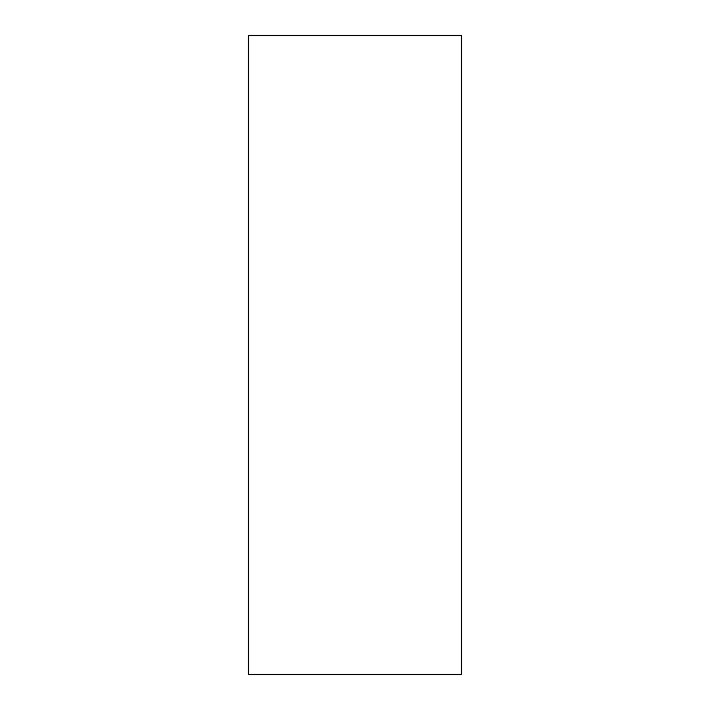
<?xml version="1.0" encoding="UTF-8"?>
<svg xmlns="http://www.w3.org/2000/svg" width="710" height="710" viewBox="0 0 710 710"><rect width="100%" height="100%" fill="white"/><g stroke="black" fill="none" stroke-linecap="round" stroke-linejoin="round"><path stroke-width="1.06" d="M461.5 35.5L248.5 35.5L248.5 674.5L461.5 674.5L461.5 35.5"/></g></svg>
